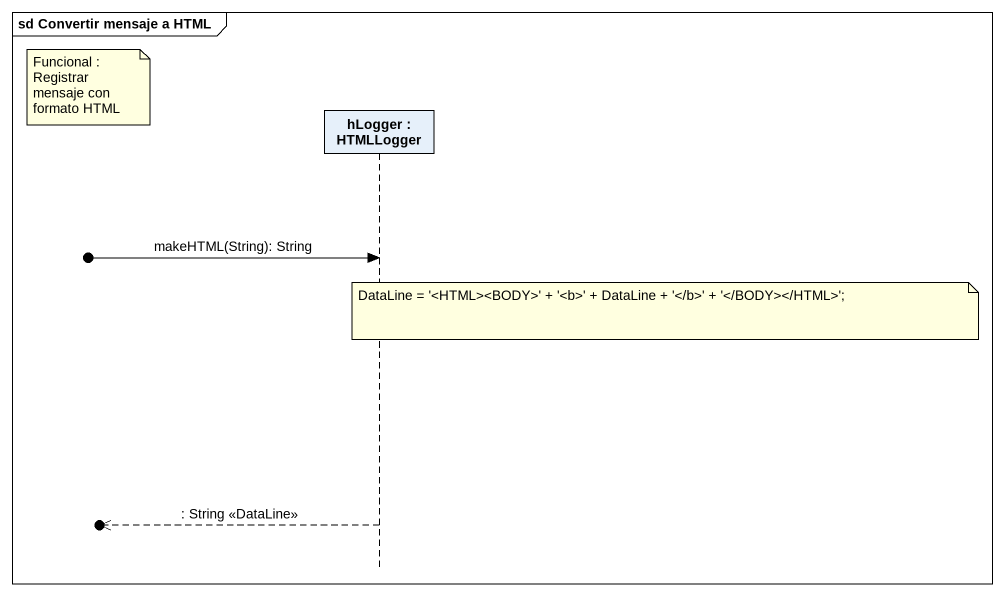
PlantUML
@startuml
mainframe sd Convertir mensaje a HTML
hide footbox
participant "hLogger : HTMLLogger" as hLogger

note left of hLogger : Funcional : Registrar mensaje con formato HTML
[o-> hLogger : makeHTML(String): String
note over hLogger : DataLine = '<HTML><BODY>' + '~<b>' + DataLine + '~</b>' + '</BODY></HTML>';
[o<<-- hLogger : : String <<DataLine>>
@enduml
